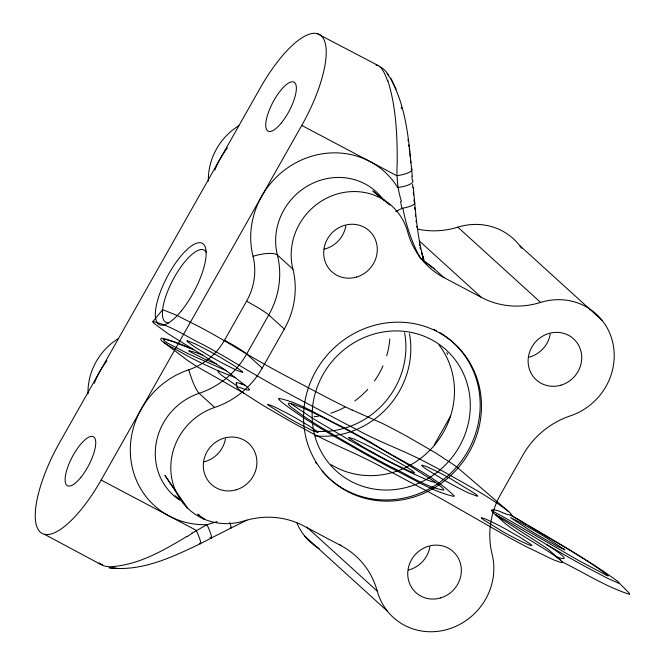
<?xml version="1.0" encoding="UTF-8"?>
<svg xmlns="http://www.w3.org/2000/svg" width="665" height="665" viewBox="0 0 665 665"><rect width="100%" height="100%" fill="white"/><g stroke="black" fill="none" stroke-linecap="round" stroke-linejoin="round"><path stroke-width="1" d="M397.213 162.227C397.288 134.721 396.057 106.699 387.762 80.282M397.204 162.817C396.456 175.868 397.321 188.902 401.469 201.379M278.818 398.975L278.884 398.377C300.738 402.757 320.306 416.589 340.538 425.874A127.082 10.191 29.5 0 1 370.987 442.441C398.285 460.147 430.787 472.882 454.17 495.866L453.946 496.423C431.71 491.443 411.909 477.911 391.361 468.268A127.065 10.191 29.5 0 1 362.641 452.624C334.919 436.523 306.291 421.419 280.996 401.585A63.69 5.104 29.5 0 1 278.909 399.175M101.13 480.03L301.752 125.436A81.745 27.198 -62.1 0 0 321.17 35.702A81.745 27.198 -62.1 0 0 260.339 87.805L59.717 442.4A81.745 27.198 -62.1 0 0 40.299 532.133A81.745 27.198 -62.1 0 0 101.13 480.03L196.175 530.296A20.44 2.56 62.5 0 1 199.201 543.139M210.032 537.511A20.44 2.56 62.5 0 0 206.998 524.668A81.762 76.824 -47.7 0 1 130.847 459.274A81.762 76.824 -47.7 0 1 188.802 369.757A61.321 57.614 -47.7 0 0 224.471 340.281L246.557 301.237A61.321 57.614 -47.7 0 0 253.024 256.283A81.762 76.824 -47.7 0 1 299.699 160.83A81.762 76.824 -47.7 0 1 397.728 187.555A20.44 5.245 -4.5 0 0 412.591 180.423M377.279 591.168A81.745 76.808 -47.7 0 0 341.054 545.682L303.539 525.84A81.745 76.808 -47.7 0 0 244.379 520.878A61.313 57.606 -47.7 0 1 172.692 482.466A61.313 57.606 -47.7 0 1 214.662 407.437A81.745 76.808 -47.7 0 0 262.218 368.102L284.304 329.059A81.745 76.808 -47.7 0 0 292.916 269.134A61.313 57.606 -47.7 0 1 335.617 194.488A61.313 57.606 -47.7 0 1 407.745 232.135A81.745 76.808 -47.7 0 0 443.971 277.621L481.485 297.463A81.745 76.808 -47.7 0 0 540.645 302.425A61.313 57.606 -47.7 0 1 612.332 340.837A61.313 57.606 -47.7 0 1 570.362 415.866A81.745 76.808 -47.7 0 0 522.806 455.201L500.72 494.245A81.745 76.808 -47.7 0 0 492.108 554.169A61.313 57.606 -47.7 0 1 449.407 628.816A61.313 57.606 -47.7 0 1 377.279 591.168L306.723 527.054M434.27 444.86L450.612 415.966M249.217 389.474A53.3 4.273 29.5 0 0 244.77 385.077L225.236 369.931L203.465 355.65A98.42 7.897 29.5 0 0 192.767 349.092L167.671 333.481L153.773 323.132A47.398 3.799 29.5 0 1 152.942 321.503L162.202 310.231A46.176 3.707 29.5 0 1 164.288 310.281L177.148 315.501L201.204 327.762A66.766 5.353 29.5 0 1 229.483 343.747L235.194 347.163A87.955 7.057 29.5 0 0 287.621 376.814L323.755 395.866A84.322 6.766 29.5 0 0 352.201 410.064M188.943 350.754L195.394 352.408A101.595 8.146 29.5 0 1 200.714 354.495L203.465 355.65M191.902 533.172L206.998 524.668L217.123 521.618M423.115 260.356L423.73 260.131M186.923 536.406C163.274 550.603 137.904 565.466 109.733 566.755C105.943 566.572 101.728 565.849 99.043 562.923M152.942 321.503C170.847 325.493 186.89 336.939 203.448 344.844A86.408 6.933 29.5 0 1 226.416 357.728L251.786 372.716A112.942 9.061 29.5 0 0 303.473 401.527L346.939 424.503A110.656 8.878 29.5 0 0 358.011 430.28C379.998 442.358 403.83 450.488 425.933 462.316A85.253 6.833 29.5 0 1 448.177 474.178C468.8 485.916 489.889 497.196 508.767 511.651L458.335 468.31A48.57 3.899 29.5 0 0 454.004 464.943L435.525 452.873L407.213 436.464A65.951 5.287 29.5 0 0 381.959 423.214L352.167 410.039M246.923 520.18C231.237 527.769 215.726 535.716 200.265 543.762C172.085 557.162 141.146 572.1 109.11 567.711L117.007 568.467L113.557 568.126M435.068 482.142L434.445 482.15M376.016 65.103L378.593 65.735M495.658 514.585L505.4 519.939A64.572 5.179 29.5 0 1 506.622 520.662L530.529 534.934A160.997 12.909 29.5 0 1 547.145 544.918L571.127 558.683A122.85 9.85 29.5 0 0 588.184 568.126L608.084 578.575L617.968 582.922M290.406 403.397C308.967 409.258 325.933 419.258 343.281 427.928A112.302 9.002 29.5 0 1 371.76 443.455L406.714 463.804L433.846 481.244A59.692 4.788 29.5 0 1 441.377 487.004L442.474 488.035A56.716 4.547 29.5 0 1 443.813 490.122C425.401 487.146 408.144 474.552 390.954 466.905A112.21 9.002 29.5 0 1 360.43 450.296C336.914 436.664 312.808 423.655 291.195 407.071A56.708 4.547 29.5 0 1 288.543 404.27L288.394 403.755A59.534 4.771 29.5 0 1 290.422 403.406L313.007 418.576L349.724 440.305M242.293 388.343L243.988 388.967A53.508 4.289 29.5 0 0 249.292 389.515M556.929 556.954C576.489 563.895 550.736 547.021 547.145 544.918M235.335 377.654L230.614 375.791A137.913 11.064 29.5 0 1 227.255 374.412A127.605 10.233 29.5 0 0 218.81 371.103M502.541 512.657C500.196 511.194 486.846 506.672 493.505 512.939L503.596 522.1A55.91 4.48 29.5 0 0 508.376 525.924C525.067 538.359 544.061 547.353 560.529 560.08A37.356 2.993 29.5 0 1 562.208 561.925C584.402 572.864 605.69 586.605 629.298 594.294L629.722 594.103L629.015 592.922L618.275 582.066A40.457 3.242 29.5 0 0 616.206 580.254L603.172 571.094A100.457 8.055 29.5 0 0 599.647 568.783A135.826 10.889 29.5 0 0 584.161 558.933A192.268 15.42 29.5 0 0 561.061 544.76A199.899 16.035 29.5 0 0 536.165 529.955L511.776 515.857M426.19 479.531L410.363 472.416L389 461.685A108.046 8.662 29.5 0 1 349.724 440.305M193.814 349.724L172.285 341.361L165.618 339.441L163.158 339.449L165.909 342.059A6.6 0.532 29.5 0 0 167.846 343.273L187.272 353.265M316.964 33.516L378.892 65.901L381.785 68.478M491.302 510.329L506.198 518.509A100.689 8.071 29.5 0 1 509.598 520.437L560.287 549.897A132.784 10.648 29.5 0 0 578.575 560.445L606.921 575.499A11.164 0.898 29.5 0 0 608.334 575.873C583.779 556.738 554.909 541.967 528.201 525.508M301.752 125.436L396.797 175.701A20.44 5.245 -4.5 0 0 411.327 168.212L411.485 170.19M562.208 561.925L561.742 562.515L560.354 562.316L553.313 559.747L525.865 546.472A85.411 6.85 29.5 0 1 509.681 537.852L444.71 500.703A112.917 9.052 29.5 0 0 423.663 489.299L384.744 468.667C359.499 454.403 332.151 444.494 306.839 430.363A85.311 6.841 29.5 0 1 288.726 420.413L262.301 405.002L244.205 393.389L197.015 366.623L187.38 360.297L163.623 342.217C159.999 340.704 159.376 336.681 164.08 338.668A174.529 13.998 29.5 0 1 173.05 341.419M44.505 534.327L101.329 564.743M521.468 521.335L510.77 515.051A59.991 4.813 29.5 0 1 502.482 512.615M521.717 521.701L526.738 524.652M236.881 385.933L221.054 374.869L218.228 372.051L218.078 371.336L218.81 371.103L202.842 363.688A101.18 8.113 29.5 0 1 191.628 358.127L168.769 345.642A12.992 1.039 29.5 0 1 165.319 343.431L164.405 342.791A15.295 1.23 29.5 0 1 163.623 342.217M428.376 264.362L423.065 260.489M244.205 393.389L241.861 391.71A36.949 2.959 29.5 0 1 237.147 387.404A39.451 3.167 29.5 0 1 242.376 388.393M429.274 264.953L421.302 259.192M189.517 351.428L205.011 359.316A98.187 7.872 29.5 0 0 216.333 363.871M430.563 265.884L431.277 266.416M197.862 514.344L204.28 519.182L201.902 517.279M384.636 200.406L372.807 190.971L389.898 205.128M174.986 495.708L178.943 498.883M197.946 514.112L199.533 515.375M433.439 268.103L443.971 277.621M560.529 560.08L548.874 549.938A37.938 3.042 29.5 0 0 546.53 548.06L499.457 517.586A56.475 4.53 29.5 0 1 495.807 514.851M519.54 245.393L602.365 320.655M304.628 535.973L387.454 611.235M417.404 229.059A81.745 76.808 -47.7 0 0 457.819 227.164L540.645 302.425M419.366 241.013L481.485 297.463M292.916 269.134L277.38 255.019A20.44 5.927 -14.1 0 0 253.016 256.291M284.304 329.059L268.776 314.952A20.44 1.638 29.5 0 0 246.557 301.237M262.218 368.102L246.682 353.988A20.44 1.638 29.5 0 0 224.471 340.281M214.662 407.437L199.134 393.323A20.44 3.591 71.6 0 1 188.81 369.782M339.516 544.286L341.054 545.682M387.18 73.216C406.764 103.358 408.751 141.288 412.275 176.15M187.671 508.218L164.928 475.409L176.117 491.975M419.15 256.083C411.469 241.013 405.941 224.778 402.857 208.153A20.44 4.613 -5 0 0 414.461 202.177M396.124 89.16L390.837 78.029M423.854 259.998L421.444 252.077L423.647 259.317C416.822 235.892 415.733 211.354 413.239 187.206M401.261 107.323L401.643 108.719M236.266 383.065L237.197 387.429M420.006 247.405L420.347 249.067M419.332 243.947L419.665 245.693M407.978 139.55L408.244 141.321M408.767 144.887L409.008 146.674M409.249 148.47L409.707 152.077M409.923 153.873L410.33 157.48M415.475 216.133L415.309 214.537M410.696 161.08L410.87 162.875M414.81 209.417L414.636 207.605M413.289 192.301L413.53 195.028M413.946 199.808L414.129 201.852M412.907 187.863L412.608 184.355M411.951 176.117L412.258 180.065M189.45 351.394A8.903 0.715 29.5 0 1 189.01 350.796M618.234 582.05A20.607 1.654 29.5 0 1 618.043 582.964M226.491 370.829A152.385 12.219 29.5 0 0 224.363 369.856L197.879 358.078A127.954 10.266 29.5 0 1 187.297 353.281M508.8 511.676A51.28 4.115 29.5 0 1 510.745 515.034M192.767 349.092A236.449 18.961 29.5 0 0 185.194 345.983A243.348 19.518 29.5 0 0 172.983 341.378M236.158 382.998A39.36 3.159 29.5 0 1 241.254 383.946M434.511 482.192A64.156 5.145 29.5 0 1 426.14 479.498M244.878 385.16A57.747 4.63 29.5 0 1 241.179 383.896M380.447 67.049A20.44 19.202 -47.7 0 1 388.634 75.943M395.742 211.703A20.44 6.002 -15.3 0 1 402.857 208.153M400.546 201.628A161.603 153.341 -46.2 0 1 401.851 208.378M423.663 261.628A35.27 1.214 33.4 0 1 424.918 262.5M429.956 265.726A32.036 2.253 30.7 0 1 432.358 267.513M428.351 264.346A37.755 3.026 29.5 0 1 434.395 268.893M214.812 170.174A81.77 76.832 -47.7 0 1 227.488 147.863M94.314 383.248A81.762 76.824 -47.7 0 1 106.907 360.896M102.418 564.693A20.44 19.202 -47.7 0 1 99.575 563.488M192.052 533.347A89.709 30.474 -32.7 0 1 187.04 536.605M168.661 322.849A40.873 13.599 -62.1 0 1 173.241 279.317A40.873 13.599 -62.1 0 1 206.325 252.409M381.76 68.911A72.751 18.495 89 0 1 387.604 81.138M382.998 199.201A61.313 57.606 -47.7 0 0 309.973 184.646A61.313 57.606 -47.7 0 0 277.38 255.019A81.745 76.808 -47.7 0 1 268.776 314.952L246.682 353.988A81.745 76.808 -47.7 0 1 199.134 393.323A61.313 57.606 -47.7 0 0 156.25 442.699A61.313 57.606 -47.7 0 0 179.733 500.213M422.682 258.236A38.969 3.126 29.5 0 1 423.696 260.115M416.747 227.181A104.638 23.716 82 0 1 416.639 226.308M416.099 221.836A104.638 23.716 82 0 1 415.991 220.905M421.103 258.951A12.726 2.012 68.7 0 1 419.116 255.925M87.996 394.079A61.313 57.606 -47.7 0 1 118.312 338.551M208.361 181.146A61.313 57.606 -47.7 0 1 238.843 125.693M229.625 522.416A20.44 1.928 63.1 0 1 230.281 527.702M409.457 333.714A84.887 79.767 -47.7 0 1 315.335 435.841M404.594 332.749A81.745 76.808 -47.7 0 1 313.963 431.103M446.822 352.666A84.887 79.767 -47.7 0 1 447.686 354.37M438.958 344.911A81.745 76.808 -47.7 0 1 432.508 447.429A81.745 76.808 -47.7 0 1 331.187 464.677M389.806 338.992A81.745 76.808 -47.7 0 1 386.664 355.866M383.023 365.817A81.745 76.808 -47.7 0 1 374.445 380.978M367.745 389.308A81.745 76.808 -47.7 0 1 354.744 400.97M344.927 407.163A81.745 76.808 -47.7 0 1 330.796 413.198M318.759 416.091A81.745 76.808 -47.7 0 1 314.063 416.714M550.254 334.154A27.714 26.035 -47.7 0 1 528.7 357.28M429.881 546.913A27.714 26.035 -47.7 0 1 408.335 570.038M345.817 226.034A27.714 26.035 -47.7 0 1 324.271 249.159M439.956 332.708A91.961 86.408 -47.7 0 1 457.246 466.223A91.961 86.408 -47.7 0 1 322.134 471.061M316.54 463.671A91.961 86.408 -47.7 0 1 315.41 461.942M433.588 329.291A91.961 86.408 -47.7 0 1 436.356 330.688M225.443 438.792A27.714 26.035 -47.7 0 1 203.897 461.917M319.142 548.617A61.313 57.606 -47.7 0 1 296.632 522.324M457.819 227.164A61.313 57.606 -47.7 0 1 521.701 248.353M348.942 437.429L349.192 437.927A14.239 1.139 29.5 0 0 350.605 439.116L364.279 447.653L383.082 458.102A65.153 5.229 29.5 0 0 394.81 464.212L409.632 471.294L414.677 472.94L412.333 470.687L405.733 466.431L380.937 452.416A64.729 5.195 29.5 0 0 366.689 445.026L354.071 439.041L348.942 437.429M564.793 549.839L557.844 546.597L537.636 535.009A83.557 6.7 29.5 0 1 529.664 530.221L510.662 517.694L519.606 522.133L537.96 532.707A83.582 6.7 29.5 0 1 545.691 537.353L564.311 549.365A9.127 0.732 29.5 0 1 564.602 549.614L564.793 549.839M421.943 465.201L422.051 465.733A23.001 1.845 29.5 0 0 426.115 469.025L444.203 480.147A37.556 3.009 29.5 0 0 468.634 493.023L477.503 496.298A23.076 1.854 29.5 0 0 476.722 495.009A22.826 1.829 29.5 0 0 475.134 493.729L450.089 478.409A38.479 3.084 29.5 0 0 438.617 472.283L426.232 466.398L421.943 465.201M481.585 517.761L481.502 517.91A16.941 1.355 29.5 0 0 483.43 519.739L502.432 531.426A37.606 3.017 29.5 0 0 521.327 541.451L529.207 545.017L531.834 545.574A16.957 1.363 29.5 0 0 530.579 544.203L520.171 537.387L505.899 529.224A38.545 3.092 29.5 0 0 496.996 524.486L485.616 519.008L481.585 517.761M268.095 404.345L267.87 404.403A16.168 1.297 29.5 0 0 268.402 405.218L288.028 417.67A38.246 3.067 29.5 0 0 300.929 424.785L312.583 430.629L318.003 432.566A16.176 1.297 29.5 0 0 317.762 431.942L309.599 426.232L296.141 418.26A38.528 3.092 29.5 0 0 287.056 413.248L274.346 406.772L268.095 404.345M187.513 340.779L187.131 340.779A21.48 1.721 29.5 0 0 187.655 341.86L195.003 347.147L207.896 355.01A38.828 3.117 29.5 0 0 222.999 363.456L236.632 370.297L242.55 372.4A21.371 1.712 29.5 0 0 242.559 371.835L234.313 365.767L219.807 356.997A39.094 3.134 29.5 0 0 209.741 351.353L195.261 343.88L187.513 340.779M181.354 310.871A45.985 15.303 -62.1 0 0 202.418 243.373A45.985 15.303 -62.1 0 0 158.436 297.513A45.985 15.303 -62.1 0 0 181.354 310.871M80.798 477.462A27.714 9.219 -62.1 0 0 93.491 436.78A27.714 9.219 -62.1 0 0 66.99 469.407A27.714 9.219 -62.1 0 0 80.798 477.462M281.42 122.867A27.714 9.219 -62.1 0 0 294.113 82.186A27.714 9.219 -62.1 0 0 267.613 114.812A27.714 9.219 -62.1 0 0 281.42 122.867M409.208 486.672A81.745 76.808 -47.7 0 0 448.917 352.583A81.745 76.808 -47.7 0 0 315.534 392.167A81.745 76.808 -47.7 0 0 409.208 486.672M561.011 385.168A27.714 26.035 -47.7 0 0 574.477 339.707A27.714 26.035 -47.7 0 0 529.257 353.132A27.714 26.035 -47.7 0 0 561.011 385.168M440.637 597.918A27.714 26.035 -47.7 0 0 454.104 552.465A27.714 26.035 -47.7 0 0 408.884 565.882A27.714 26.035 -47.7 0 0 440.637 597.918M356.581 277.047A27.714 26.035 -47.7 0 0 370.039 231.586A27.714 26.035 -47.7 0 0 324.828 245.011A27.714 26.035 -47.7 0 0 356.581 277.047M412.749 497.37A91.961 86.408 -47.7 0 0 457.42 346.523A91.961 86.408 -47.7 0 0 307.371 391.062A91.961 86.408 -47.7 0 0 412.749 497.37M236.208 489.797A27.714 26.035 -47.7 0 0 249.666 444.345A27.714 26.035 -47.7 0 0 204.454 457.761A27.714 26.035 -47.7 0 0 236.208 489.797"/></g></svg>
